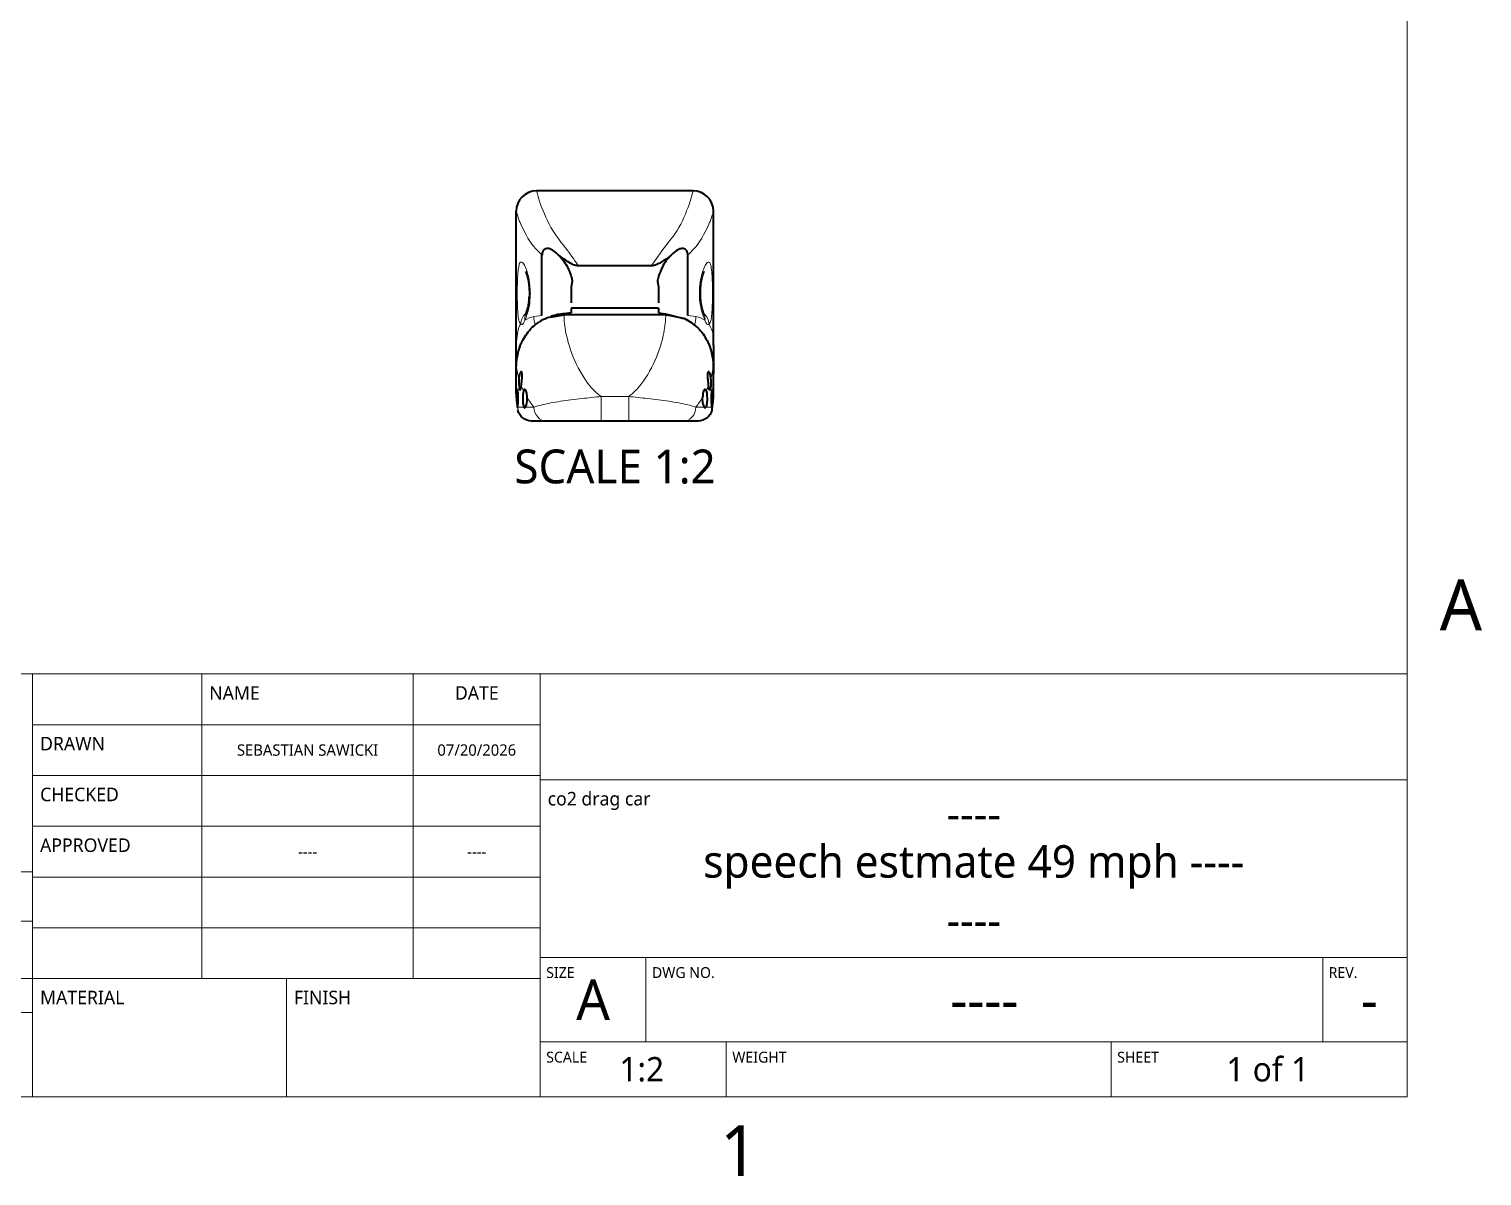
# Model space of a CAD drawing. Header units: inches. Extents: x 0 to 11, y 0 to 8.5.
# Drawn here: x 5.75 to 10.9, y 0.1 to 4.17 of the extents above; entities that cross this region are included whole.
import ezdxf

# ---------------------------------------------------------------- set-up
doc = ezdxf.new("R2010")
doc.units = ezdxf.units.IN
doc.header["$LTSCALE"] = 0.5
doc.header["$MEASUREMENT"] = 0
for name, color, linetype, lineweight in [('ANNOTATION_TEXT', 7, 'Continuous', 25), ('BORDER_FRAME', 7, 'Continuous', 15), ('BORDER_ZONES', 7, 'Continuous', 15), ('TANGENT_LINES', 7, 'Continuous', 15), ('TITLE_BLOCK', 7, 'Continuous', 15), ('Visible', 7, 'Continuous', 40)]:
    doc.layers.add(name, color=color, linetype=linetype, lineweight=lineweight)
doc.styles.add('Onshape-Standard', font='NotoSans-Regular.ttf')
doc.styles.add('Onshape-Standard-Fields', font='')
doc.styles.add('Onshape-Standard-View-Label', font='NotoSans-Regular.ttf', dxfattribs={"height": 0.12})
doc.styles.get('Onshape-Standard-Fields').set_extended_font_data('Noto Sans')

msp = doc.modelspace()

# ---------------------------------------------------------------- linework, layer by layer
at = {"layer": 'BORDER_FRAME'}
for p, q in [((10.639, 8.12), (10.639, 0.38)), ((10.639, 0.38), (0.399, 0.38))]:
    msp.add_line(p, q, dxfattribs=at)
at = {"layer": 'TANGENT_LINES'}
for p, q in [((7.54102, 3.14798), (7.5703, 3.1518)), ((7.64867, 3.15717), (7.64867, 3.15322)), ((8.00881, 3.15322), (8.00881, 3.15717)), ((8.08718, 3.1518), (8.11646, 3.14798)), ((7.48835, 2.92485), (7.47874, 2.97202)), ((8.17874, 2.97202), (8.16913, 2.92485)), ((7.50495, 2.88408), (7.497, 2.90162)), ((8.16048, 2.90162), (8.15253, 2.88408)), ((7.77968, 2.86417), (7.8778, 2.86417)), ((7.77968, 2.86417), (7.77968, 2.77675)), ((7.8778, 2.86417), (7.8778, 2.77675)), ((7.48468, 2.81621), (7.4845, 2.82675)), ((7.4845, 2.82675), (7.50608, 2.82675)), ((7.51214, 2.82675), (7.54144, 2.82675)), ((8.11604, 2.82675), (8.14534, 2.82675)), ((8.1514, 2.82675), (8.17298, 2.82675))]:
    msp.add_line(p, q, dxfattribs=at)
for centre, radius, start, end in [((7.56415, 3.05138), 0.09933, 103.46525, 123.52286), ((8.09333, 3.05138), 0.09933, 56.47714, 76.53475), ((8.0673, 3.05997), 0.11248, 352.20348, 32.43265), ((7.76055, 3.00572), 0.28291, 210.79123, 219.24274), ((7.89693, 3.00572), 0.28291, 320.75726, 329.20877)]:
    msp.add_arc(centre, radius, start, end, dxfattribs=at)
for centre, major_axis, ratio, start_param, end_param in [((7.54453, 3.1203), (0.01853, 0.04644), 0.9835415, 1.1002116, 1.9447824), ((8.11295, 3.1203), (0.01853, -0.04644), 0.9835415, 1.1968102, 2.0641141), ((7.53431, 2.82675), (0, 0.05), 0.996105, 1.5707963, 3.1415927), ((7.5877, 2.82675), (0, 0.05), 0.9251411, 1.5707963, 3.1415927)]:
    msp.add_ellipse(centre, major_axis=major_axis, ratio=ratio, start_param=start_param, end_param=end_param, dxfattribs=at)
at = {"layer": 'TANGENT_LINES', "extrusion": (0, 0, -1)}
for centre, major_axis, ratio, start_param, end_param in [((7.55767, 3.13419), (0.04533, -0.0211), 0.8502914, 2.6406292, 3.1510626), ((7.68595, 3.14798), (0.06223, -0.1474), 0.8916452, 1.7322468, 1.9308493), ((7.97153, 3.14798), (0.06223, 0.1474), 0.8916452, 1.2107433, 1.4076178), ((8.09981, 3.13419), (0.04533, 0.0211), 0.8502914, 12.5604636, 13.0673341), ((7.63874, 3.04471), (0.16, 0), 0.8956227, 2.94521, 3.1415927), ((8.01874, 3.04471), (0.16, 0), 0.8956227, 0, 0.2000273), ((8.06978, 2.82675), (0, 0.05), 0.9251411, 1.5707963, 3.1415927), ((8.12317, 2.82675), (0, 0.05), 0.996105, 1.5707963, 3.1415927)]:
    msp.add_ellipse(centre, major_axis=major_axis, ratio=ratio, start_param=start_param, end_param=end_param, dxfattribs=at)
at = {"layer": 'TANGENT_LINES'}
for points, knots in [([(7.55117, 3.59307), (7.55117, 3.59307), (7.55117, 3.59307), (7.56008, 3.56004), (7.56347, 3.5497), (7.60017, 3.45261), (7.65553, 3.39357), (7.69925, 3.32716), (7.69927, 3.32713), (7.69927, 3.32713)], [0, 0, 0, 0, 0.000001, 0.1453132, 0.2557749, 0.5123695, 0.7834249, 0.9991965, 1, 1, 1, 1]), ([(7.95821, 3.32713), (7.95821, 3.32713), (7.95823, 3.32716), (8.0019, 3.39338), (8.05754, 3.45343), (8.09342, 3.54752), (8.09837, 3.56362), (8.10343, 3.5824), (8.10631, 3.59307)], [0, 0, 0, 0, 0.0008035, 0.2165753, 0.487631, 0.7442258, 0.8546876, 1, 1, 1, 1]), ([(7.5703, 3.36529), (7.5703, 3.36529), (7.57028, 3.36531), (7.526, 3.40484), (7.49209, 3.48206), (7.48812, 3.4916), (7.47874, 3.52064), (7.47874, 3.52064), (7.47874, 3.52064)], [0, 0, 0, 0, 0.0010987, 0.2831953, 0.6471502, 0.8003706, 0.9999986, 1, 1, 1, 1]), ([(8.17874, 3.52064), (8.17874, 3.52064), (8.17874, 3.52064), (8.16936, 3.4916), (8.16539, 3.48206), (8.13148, 3.40484), (8.0872, 3.36531), (8.08718, 3.36529), (8.08718, 3.36529)], [0, 0, 0, 0, 0.0000014, 0.1996294, 0.3528498, 0.7168047, 0.9989013, 1, 1, 1, 1]), ([(7.49525, 3.1203), (7.49514, 3.12031), (7.49452, 3.12038), (7.48701, 3.13146), (7.48556, 3.15188), (7.48313, 3.1811), (7.4826, 3.21688), (7.48254, 3.24199), (7.4832, 3.27802), (7.48494, 3.30756), (7.48798, 3.32865), (7.49274, 3.34248), (7.50319, 3.33943), (7.51113, 3.32439), (7.52037, 3.29868), (7.52747, 3.27049), (7.5291, 3.23039), (7.5291, 3.23002), (7.52724, 3.19105), (7.52165, 3.16705), (7.51231, 3.14), (7.51002, 3.1356), (7.50929, 3.13419)], [0, 0, 0, 0, 0.0072178, 0.0450806, 0.0973629, 0.1592494, 0.2265274, 0.2838507, 0.3513392, 0.4136317, 0.4664771, 0.5053031, 0.5361659, 0.5818865, 0.6402295, 0.706433, 0.7741281, 0.7845855, 0.85107, 0.9142436, 0.9724067, 1, 1, 1, 1]), ([(8.14819, 3.13419), (8.14678, 3.13713), (8.14305, 3.14489), (8.13381, 3.17363), (8.12885, 3.20736), (8.12831, 3.23072), (8.12847, 3.24484), (8.1321, 3.27884), (8.13932, 3.30626), (8.14812, 3.32795), (8.1565, 3.3422), (8.16697, 3.33967), (8.17033, 3.3232), (8.17327, 3.29976), (8.17451, 3.26688), (8.17493, 3.24244), (8.17484, 3.20499), (8.17378, 3.17181), (8.17152, 3.14494), (8.16819, 3.12599), (8.16391, 3.1219), (8.16223, 3.1203)], [0, 0, 0, 0, 0.0371733, 0.0982692, 0.1651461, 0.2177242, 0.2596398, 0.3241483, 0.3850409, 0.4395759, 0.48196, 0.51198, 0.5551957, 0.6108804, 0.674437, 0.7303471, 0.7982052, 0.8634117, 0.921969, 0.9695241, 1, 1, 1, 1]), ([(7.64867, 3.15322), (7.64867, 3.15322), (7.64867, 3.15322), (7.64792, 3.13513), (7.65568, 3.07575), (7.68754, 2.97691), (7.74296, 2.89306), (7.76919, 2.87242), (7.77968, 2.86417)], [0, 0, 0, 0, 0.0000007, 0.0921871, 0.2955474, 0.5671692, 0.8269341, 1, 1, 1, 1]), ([(7.8778, 2.86417), (7.88829, 2.8724), (7.91452, 2.89298), (7.96992, 2.97741), (8.00187, 3.07402), (8.00941, 3.13874), (8.00895, 3.14977), (8.00881, 3.15322)], [0, 0, 0, 0, 0.1730661, 0.4328311, 0.7044531, 0.9078136, 1, 1, 1, 1]), ([(7.47874, 3.04471), (7.47874, 3.04471), (7.47874, 3.04473), (7.48384, 3.10849), (7.49224, 3.11719), (7.49525, 3.1203)], [0, 0, 0, 0, 0.0018368, 0.6435376, 1, 1, 1, 1]), ([(7.50929, 3.13419), (7.50688, 3.12917), (7.50334, 3.12182), (7.50092, 3.1188), (7.49731, 3.11975), (7.49525, 3.1203)], [0, 0, 0, 0, 0.4790696, 0.7015298, 1, 1, 1, 1]), ([(8.16223, 3.1203), (8.1604, 3.11946), (8.15595, 3.11741), (8.1502, 3.12892), (8.14879, 3.13263), (8.14819, 3.13419)], [0, 0, 0, 0, 0.2884115, 0.7003974, 1, 1, 1, 1]), ([(7.54144, 2.82675), (7.561, 2.83191), (7.6018, 2.84267), (7.67158, 2.85187), (7.74425, 2.86034), (7.76943, 2.86306), (7.77968, 2.86417)], [0, 0, 0, 0, 0.2549697, 0.5319351, 0.8095498, 1, 1, 1, 1]), ([(7.8778, 2.86417), (7.8879, 2.86308), (7.91278, 2.8604), (7.98658, 2.85175), (8.05078, 2.84341), (8.10858, 2.8296), (8.11451, 2.82733), (8.11604, 2.82675)], [0, 0, 0, 0, 0.1773402, 0.4369532, 0.6960448, 0.9221298, 1, 1, 1, 1])]:
    msp.add_open_spline(points, degree=3, knots=knots, dxfattribs=at)
at = {"layer": 'TITLE_BLOCK'}
for p, q in [((4.564, 1.88), (5.764, 1.88)), ((5.764, 0.38), (5.764, 1.88)), ((5.764, 1.88), (7.564, 1.88)), ((6.364, 0.8), (6.364, 1.88)), ((7.114, 0.8), (7.114, 1.88)), ((7.564, 0.38), (7.564, 1.88)), ((7.564, 1.88), (10.639, 1.88)), ((5.764, 1.7), (7.564, 1.7)), ((5.764, 1.52), (7.564, 1.52)), ((7.564, 1.505), (10.639, 1.505)), ((5.764, 1.34), (7.564, 1.34)), ((4.564, 1.178), (5.764, 1.178)), ((5.764, 1.16), (7.564, 1.16)), ((4.564, 1.004), (5.764, 1.004)), ((5.764, 0.98), (7.564, 0.98)), ((7.564, 0.875), (10.639, 0.875)), ((7.939, 0.575), (7.939, 0.875)), ((10.339, 0.575), (10.339, 0.875)), ((4.564, 0.8), (5.764, 0.8)), ((5.764, 0.8), (7.564, 0.8)), ((6.664, 0.38), (6.664, 0.8)), ((4.564, 0.68), (5.764, 0.68)), ((7.564, 0.575), (10.639, 0.575)), ((8.224, 0.38), (8.224, 0.575)), ((9.589, 0.38), (9.589, 0.575)), ((4.564, 0.38), (5.764, 0.38))]:
    msp.add_line(p, q, dxfattribs=at)
at = {"layer": 'Visible'}
for p, q in [((8.10631, 3.59307), (7.55117, 3.59307)), ((7.47874, 3.04471), (7.47874, 3.52064)), ((8.17874, 3.04471), (8.17874, 3.52064)), ((7.5703, 3.1518), (7.5703, 3.36529)), ((8.08718, 3.1518), (8.08718, 3.36529)), ((7.95821, 3.32713), (7.69927, 3.32713)), ((7.67697, 3.2723), (7.67357, 3.25333)), ((7.67357, 3.25333), (7.67357, 3.19568)), ((7.98051, 3.2723), (7.98391, 3.25333)), ((7.98391, 3.25333), (7.98391, 3.19568)), ((7.52571, 3.22992), (7.52548, 3.22039)), ((7.59928, 3.14588), (7.64867, 3.15322)), ((7.67357, 3.1603), (7.64867, 3.15717)), ((8.00881, 3.15322), (7.64867, 3.15322)), ((7.98391, 3.17777), (7.67357, 3.17777)), ((7.67357, 3.17777), (7.67357, 3.1603)), ((7.98391, 3.17777), (7.98391, 3.1603)), ((7.98391, 3.1603), (8.00881, 3.15717)), ((8.00881, 3.15717), (8.07782, 3.13923)), ((8.07365, 3.14036), (8.00881, 3.15322)), ((7.5473, 3.11934), (7.56151, 3.12916)), ((8.07782, 3.13923), (8.09597, 3.12916)), ((7.47874, 2.94551), (7.47874, 3.04471)), ((7.48435, 3.01729), (7.49254, 3.04304)), ((8.16492, 3.0431), (8.17312, 3.01733)), ((8.17874, 3.04471), (8.17874, 2.94551)), ((7.47874, 2.87322), (7.47874, 2.97202)), ((8.17874, 2.87322), (8.17874, 2.97202)), ((7.48413, 2.88676), (7.48313, 2.88925)), ((8.17334, 2.88671), (8.17435, 2.88925)), ((7.51559, 2.83648), (7.51622, 2.83968)), ((8.14108, 2.84074), (8.14029, 2.84728)), ((8.14189, 2.83649), (8.14145, 2.83861)), ((7.48352, 2.82425), (7.48429, 2.82757)), ((7.48429, 2.82757), (7.4845, 2.82675)), ((7.50907, 2.82425), (7.51055, 2.82483)), ((8.1484, 2.82425), (8.1514, 2.82675)), ((8.17298, 2.82675), (8.17273, 2.81589)), ((8.17298, 2.82675), (8.17319, 2.82757)), ((8.17319, 2.82757), (8.17395, 2.82425)), ((7.53355, 2.77675), (7.5343, 2.77675)), ((7.53431, 2.77675), (7.53356, 2.77675)), ((7.5877, 2.77675), (7.53431, 2.77675)), ((7.77968, 2.77675), (7.5877, 2.77675)), ((7.8778, 2.77675), (7.77968, 2.77675)), ((8.06978, 2.77675), (7.8778, 2.77675)), ((8.12317, 2.77675), (8.06978, 2.77675)), ((8.12392, 2.77675), (8.12317, 2.77675))]:
    msp.add_line(p, q, dxfattribs=at)
for centre, radius, start, end in [((7.55117, 3.52064), 0.07243, 90, 180), ((8.10631, 3.52064), 0.07243, 360, 90), ((7.29244, 3.23044), 0.23326, 352.3805, 357.52987), ((7.39883, 3.20475), 0.12381, 336.45372, 348.74198), ((7.64867, 2.98329), 0.16993, 106.89768, 120.85724), ((7.66072, 2.96782), 0.18974, 93.64181, 107.95357), ((7.67246, 2.97099), 0.19372, 166.17106, 179.69462), ((7.98635, 2.97115), 0.19239, 0.25847, 13.88649), ((7.51065, 2.88366), 0.00572, 102.20686, 175.83651), ((8.14682, 2.88365), 0.00573, 4.21604, 77.74119), ((7.48223, 2.84285), 0.03397, 331.70542, 349.19417), ((8.17526, 2.84285), 0.03398, 190.80124, 208.29399), ((7.98574, 2.87311), 0.193, 350.81295, 0.0337)]:
    msp.add_arc(centre, radius, start, end, dxfattribs=at)
at = {"layer": 'Visible', "extrusion": (0, 0, -1)}
for centre, ratio, start_param, end_param in [((7.53356, 2.82675), 1, 9.4248652, 10.7794624), ((8.12392, 2.82675), 0.9999936, 8.0729927, 9.4236882)]:
    msp.add_ellipse(centre, major_axis=(0, 0.05), ratio=ratio, start_param=start_param, end_param=end_param, dxfattribs=at)
at = {"layer": 'Visible'}
for points, knots in [([(7.62921, 3.36523), (7.61893, 3.37412), (7.60266, 3.3882), (7.58907, 3.38889), (7.58207, 3.38753), (7.57683, 3.38428), (7.57292, 3.37889), (7.57077, 3.3729), (7.57047, 3.3679), (7.5703, 3.36529)], [0, 0, 0, 0, 0.2679381, 0.4240009, 0.5401018, 0.6493069, 0.7634978, 0.876023, 1, 1, 1, 1]), ([(7.62921, 3.36523), (7.63931, 3.35421), (7.65986, 3.33175), (7.67756, 3.28037), (7.67709, 3.274), (7.67697, 3.2723)], [0, 0, 0, 0, 0.4142324, 0.8439184, 1, 1, 1, 1]), ([(7.69927, 3.32713), (7.69687, 3.32734), (7.69101, 3.32785), (7.6742, 3.33297), (7.64701, 3.35247), (7.62921, 3.36523)], [0, 0, 0, 0, 0.1924403, 0.4715783, 1, 1, 1, 1]), ([(8.02827, 3.36523), (8.01998, 3.35889), (8.00487, 3.34732), (7.98875, 3.33704), (7.9684, 3.32804), (7.96059, 3.32718), (7.95883, 3.32714), (7.95821, 3.32713)], [0, 0, 0, 0, 0.2899265, 0.5287972, 0.7788631, 0.9232144, 1, 1, 1, 1]), ([(8.02827, 3.36523), (8.01818, 3.35421), (7.99762, 3.33175), (7.97992, 3.28037), (7.98039, 3.274), (7.98051, 3.2723)], [0, 0, 0, 0, 0.4142324, 0.8439184, 1, 1, 1, 1]), ([(8.08718, 3.36529), (8.08704, 3.36789), (8.08676, 3.37306), (8.08397, 3.38027), (8.07941, 3.3852), (8.07448, 3.38788), (8.06549, 3.38914), (8.05023, 3.38568), (8.03642, 3.37282), (8.02827, 3.36523)], [0, 0, 0, 0, 0.123109, 0.2448175, 0.3569743, 0.459131, 0.5874256, 0.7563912, 1, 1, 1, 1]), ([(7.51149, 3.30764), (7.51149, 3.30764), (7.51151, 3.3076), (7.51282, 3.30513), (7.5156, 3.29806), (7.52017, 3.28271), (7.52486, 3.25763), (7.52542, 3.23929), (7.52571, 3.22992)], [0, 0, 0, 0, 0.0070506, 0.084963, 0.2325486, 0.4456827, 0.7168076, 1, 1, 1, 1]), ([(8.13249, 3.21235), (8.13209, 3.2205), (8.13128, 3.23708), (8.13357, 3.26317), (8.13814, 3.28616), (8.14298, 3.30137), (8.14569, 3.30712), (8.14593, 3.30753), (8.14598, 3.30762)], [0, 0, 0, 0, 0.2259896, 0.4593152, 0.6817695, 0.8651743, 0.9707507, 1, 1, 1, 1]), ([(7.52364, 3.19951), (7.52219, 3.19124), (7.5205, 3.18152), (7.52029, 3.1807), (7.52026, 3.18058)], [0, 0, 0, 0, 0.8499155, 1, 1, 1, 1]), ([(8.13398, 3.19858), (8.13364, 3.2012), (8.133, 3.20615), (8.13265, 3.21036), (8.13249, 3.21235)], [0, 0, 0, 0, 0.5278603, 1, 1, 1, 1]), ([(8.1372, 3.18067), (8.13718, 3.18075), (8.13702, 3.18138), (8.13539, 3.19058), (8.13398, 3.19858)], [0, 0, 0, 0, 0.1302069, 1, 1, 1, 1]), ([(7.51231, 3.15523), (7.51207, 3.15472), (7.51166, 3.15387), (7.5114, 3.1534), (7.5113, 3.15321)], [0, 0, 0, 0, 0.5945716, 1, 1, 1, 1]), ([(8.14515, 3.15528), (8.14505, 3.1555), (8.14464, 3.15636), (8.14109, 3.16503), (8.13864, 3.17488), (8.1372, 3.18067)], [0, 0, 0, 0, 0.1199706, 0.4831751, 1, 1, 1, 1]), ([(8.14618, 3.15321), (8.14611, 3.15334), (8.14591, 3.1537), (8.14546, 3.15462), (8.14518, 3.15522)], [0, 0, 0, 0, 0.3522369, 1, 1, 1, 1]), ([(7.49254, 3.04304), (7.49359, 3.04597), (7.49683, 3.05505), (7.52437, 3.1009), (7.54039, 3.11378), (7.5473, 3.11934)], [0, 0, 0, 0, 0.2134944, 0.660758, 1, 1, 1, 1]), ([(8.09597, 3.12916), (8.08553, 3.13443), (8.07414, 3.14019), (8.07369, 3.14035), (8.07365, 3.14036)], [0, 0, 0, 0, 0.9159112, 1, 1, 1, 1]), ([(8.09597, 3.12916), (8.11053, 3.11835), (8.13877, 3.09738), (8.16225, 3.05028), (8.16435, 3.04461), (8.16492, 3.0431)], [0, 0, 0, 0, 0.4386742, 0.8506668, 1, 1, 1, 1]), ([(7.49655, 2.95175), (7.49609, 2.95165), (7.4948, 2.95139), (7.4919, 2.94703), (7.48978, 2.94008), (7.4885, 2.93041), (7.4884, 2.92651), (7.48835, 2.92485)], [0, 0, 0, 0, 0.1070679, 0.2937209, 0.5316948, 0.7995819, 1, 1, 1, 1]), ([(7.497, 2.90162), (7.49737, 2.90494), (7.49813, 2.91172), (7.49927, 2.92262), (7.50014, 2.93305), (7.50024, 2.94193), (7.49973, 2.94806), (7.4978, 2.95163), (7.49688, 2.95172), (7.49655, 2.95175)], [0, 0, 0, 0, 0.1755121, 0.3582662, 0.5377482, 0.702101, 0.8400941, 0.9439831, 1, 1, 1, 1]), ([(8.16093, 2.95175), (8.16029, 2.95148), (8.15866, 2.9508), (8.15744, 2.94544), (8.15717, 2.93813), (8.15767, 2.92863), (8.15864, 2.9184), (8.1598, 2.9077), (8.16028, 2.90344), (8.16048, 2.90162)], [0, 0, 0, 0, 0.079172, 0.199873, 0.3485199, 0.5147641, 0.6909624, 0.8679995, 1, 1, 1, 1]), ([(8.16913, 2.92485), (8.16897, 2.92824), (8.16866, 2.93473), (8.16683, 2.94297), (8.16488, 2.94879), (8.1617, 2.95179), (8.1611, 2.95176), (8.16093, 2.95175)], [0, 0, 0, 0, 0.279506, 0.5359223, 0.7580072, 0.9315938, 1, 1, 1, 1]), ([(7.48313, 2.88925), (7.48303, 2.88921), (7.48267, 2.88906), (7.48194, 2.88552), (7.48152, 2.87947), (7.48115, 2.87049), (7.48101, 2.86031), (7.48105, 2.84943), (7.48116, 2.84449), (7.48122, 2.8423)], [0, 0, 0, 0, 0.0343141, 0.1381519, 0.286278, 0.4615763, 0.6514908, 0.844791, 1, 1, 1, 1]), ([(7.48553, 2.87363), (7.48547, 2.87458), (7.48534, 2.87694), (7.48463, 2.88421), (7.48427, 2.88607), (7.48413, 2.88676)], [0, 0, 0, 0, 0.2987952, 0.7392761, 1, 1, 1, 1]), ([(7.48835, 2.92485), (7.48834, 2.92428), (7.48829, 2.92245), (7.48832, 2.91135), (7.48879, 2.90214), (7.4897, 2.89412), (7.49066, 2.88851), (7.49205, 2.88725), (7.49261, 2.88675)], [0, 0, 0, 0, 0.1003926, 0.3252772, 0.5413408, 0.735908, 0.89461, 1, 1, 1, 1]), ([(7.49261, 2.88675), (7.49261, 2.88675), (7.49263, 2.88674), (7.49474, 2.88874), (7.49501, 2.89036), (7.49515, 2.89118)], [0, 0, 0, 0, 0.0184991, 0.498796, 1, 1, 1, 1]), ([(7.49515, 2.89118), (7.49537, 2.89201), (7.49596, 2.89418), (7.4966, 2.89877), (7.497, 2.90162)], [0, 0, 0, 0, 0.3813176, 1, 1, 1, 1]), ([(7.51752, 2.8609), (7.51735, 2.86439), (7.51702, 2.8711), (7.51557, 2.87976), (7.51382, 2.8859), (7.51068, 2.88923), (7.50975, 2.88924), (7.50944, 2.88925)], [0, 0, 0, 0, 0.2730872, 0.5248652, 0.7413834, 0.9132427, 1, 1, 1, 1]), ([(8.14804, 2.88925), (8.14775, 2.88925), (8.14686, 2.88925), (8.14351, 2.88575), (8.14174, 2.87907), (8.14037, 2.86993), (8.1401, 2.8639), (8.13996, 2.8609)], [0, 0, 0, 0, 0.0838294, 0.2596812, 0.4856144, 0.7441384, 1, 1, 1, 1]), ([(8.1621, 2.89204), (8.16196, 2.89259), (8.16154, 2.89421), (8.1609, 2.89867), (8.16048, 2.90162)], [0, 0, 0, 0, 0.3396811, 1, 1, 1, 1]), ([(8.16487, 2.88675), (8.16487, 2.88675), (8.16485, 2.88674), (8.16264, 2.88878), (8.16229, 2.89088), (8.1621, 2.89204)], [0, 0, 0, 0, 0.0171939, 0.4636037, 1, 1, 1, 1]), ([(8.16913, 2.92485), (8.16914, 2.92428), (8.16919, 2.92245), (8.16916, 2.91135), (8.16869, 2.90214), (8.16778, 2.89412), (8.16682, 2.88851), (8.16543, 2.88725), (8.16487, 2.88675)], [0, 0, 0, 0, 0.1003926, 0.3252772, 0.5413408, 0.735908, 0.89461, 1, 1, 1, 1]), ([(8.17167, 2.86747), (8.1718, 2.87065), (8.17206, 2.87662), (8.17284, 2.88406), (8.1732, 2.886), (8.17334, 2.88671)], [0, 0, 0, 0, 0.4186608, 0.7851191, 1, 1, 1, 1]), ([(8.17435, 2.88925), (8.17445, 2.88921), (8.17481, 2.88906), (8.17554, 2.88552), (8.17596, 2.87947), (8.17633, 2.87049), (8.17647, 2.86031), (8.17643, 2.84943), (8.17632, 2.84449), (8.17626, 2.8423)], [0, 0, 0, 0, 0.0343141, 0.1381519, 0.286278, 0.4615763, 0.6514908, 0.844791, 1, 1, 1, 1]), ([(7.47874, 2.87322), (7.47874, 2.87322), (7.47874, 2.87321), (7.47919, 2.8544), (7.48056, 2.84623), (7.48122, 2.8423)], [0, 0, 0, 0, 0.0024201, 0.5200708, 1, 1, 1, 1]), ([(7.48122, 2.8423), (7.48139, 2.8393), (7.48171, 2.83377), (7.48262, 2.82747), (7.48316, 2.8253), (7.48338, 2.82441)], [0, 0, 0, 0, 0.4124111, 0.7595381, 1, 1, 1, 1]), ([(7.48429, 2.82757), (7.48448, 2.82879), (7.48493, 2.83176), (7.48561, 2.8399), (7.48595, 2.8501), (7.48603, 2.85653), (7.48587, 2.86748), (7.48563, 2.87178), (7.48553, 2.87363)], [0, 0, 0, 0, 0.1221282, 0.2972223, 0.4911779, 0.649652, 0.8488905, 1, 1, 1, 1]), ([(7.50495, 2.88408), (7.50454, 2.88276), (7.50358, 2.87956), (7.50225, 2.87037), (7.50172, 2.8602), (7.50184, 2.84948), (7.50265, 2.8398), (7.50402, 2.83163), (7.50545, 2.82825), (7.50608, 2.82675)], [0, 0, 0, 0, 0.1067765, 0.2584996, 0.4210028, 0.5852542, 0.7430486, 0.886271, 1, 1, 1, 1]), ([(7.51622, 2.83968), (7.51623, 2.83973), (7.5163, 2.84006), (7.51678, 2.84396), (7.51719, 2.84728)], [0, 0, 0, 0, 0.1510836, 1, 1, 1, 1]), ([(7.51719, 2.84728), (7.51726, 2.84812), (7.51745, 2.85023), (7.51765, 2.85681), (7.51756, 2.85964), (7.51752, 2.8609)], [0, 0, 0, 0, 0.2706242, 0.6770916, 1, 1, 1, 1]), ([(8.14029, 2.84728), (8.14022, 2.84812), (8.14003, 2.85023), (8.13983, 2.85681), (8.13992, 2.85964), (8.13996, 2.8609)], [0, 0, 0, 0, 0.2706242, 0.6770916, 1, 1, 1, 1]), ([(8.14145, 2.83861), (8.14137, 2.83907), (8.14122, 2.83989), (8.14113, 2.84048), (8.14108, 2.84074)], [0, 0, 0, 0, 0.556469, 1, 1, 1, 1]), ([(8.15253, 2.88408), (8.15294, 2.88276), (8.1539, 2.87956), (8.15523, 2.87037), (8.15576, 2.8602), (8.15564, 2.84948), (8.15483, 2.8398), (8.15346, 2.83163), (8.15203, 2.82825), (8.1514, 2.82675)], [0, 0, 0, 0, 0.1067765, 0.2584996, 0.4210028, 0.5852542, 0.7430486, 0.886271, 1, 1, 1, 1]), ([(8.17196, 2.83981), (8.1718, 2.84342), (8.17151, 2.84998), (8.17144, 2.85677), (8.17159, 2.86364), (8.17167, 2.86747)], [0, 0, 0, 0, 0.3515802, 0.6388437, 1, 1, 1, 1]), ([(8.17319, 2.82757), (8.173, 2.82878), (8.17254, 2.83172), (8.17217, 2.83682), (8.17196, 2.83981)], [0, 0, 0, 0, 0.4108985, 1, 1, 1, 1]), ([(8.1743, 2.82502), (8.17455, 2.82627), (8.17514, 2.82918), (8.17601, 2.83641), (8.17618, 2.8404), (8.17626, 2.8423)], [0, 0, 0, 0, 0.2845764, 0.6599219, 1, 1, 1, 1]), ([(7.50608, 2.82675), (7.50713, 2.82564), (7.50852, 2.82416), (7.50896, 2.82423), (7.50907, 2.82425)], [0, 0, 0, 0, 0.7535643, 1, 1, 1, 1]), ([(7.51055, 2.82483), (7.51083, 2.82509), (7.51141, 2.82563), (7.51189, 2.82637), (7.51214, 2.82675)], [0, 0, 0, 0, 0.4828232, 1, 1, 1, 1]), ([(8.14534, 2.82675), (8.14643, 2.82563), (8.14787, 2.82416), (8.1483, 2.82423), (8.1484, 2.82425)], [0, 0, 0, 0, 0.7586911, 1, 1, 1, 1])]:
    msp.add_open_spline(points, degree=3, knots=knots, dxfattribs=at)

# ---------------------------------------------------------------- texts
at = {"layer": 'ANNOTATION_TEXT', "color": 7, "insert": (7.82926, 2.67593), "char_height": 0.12, "attachment_point": 2, "style": 'Onshape-Standard-View-Label'}
msp.add_mtext('SCALE 1:2', dxfattribs=at)
at = {"layer": 'BORDER_ZONES', "char_height": 0.18, "attachment_point": 5, "style": 'Onshape-Standard'}
for s, insert in [('A', (10.829, 2.125)), ('1', (8.269, 0.19))]:
    msp.add_mtext(s, dxfattribs=dict(at, insert=insert))
at = {"layer": 'TITLE_BLOCK'}
for s, insert, char_height, width, attachment_point, style in [('NAME', (6.3904, 1.8368), 0.048, 0.735, 1, 'Onshape-Standard'), ('DATE', (7.339, 1.8368), 0.048, 0.441, 2, 'Onshape-Standard'), ('DRAWN', (5.7904, 1.6568), 0.048, 0.588, 1, 'Onshape-Standard'), ('SEBASTIAN SAWICKI', (6.739, 1.61), 0.04032, 0.75, 5, 'Onshape-Standard-Fields'), ('07/20/2026', (7.339, 1.61), 0.04032, 0.45, 5, 'Onshape-Standard-Fields'), ('CHECKED', (5.7904, 1.4768), 0.048, 0.588, 1, 'Onshape-Standard'), ('co2 drag car', (7.5904, 1.4618), 0.048, 0.3675, 1, 'Onshape-Standard'), ('----', (9.1015, 1.385), 0.1152, 2.775, 5, 'Onshape-Standard-Fields'), ('APPROVED', (5.7904, 1.2968), 0.048, 0.588, 1, 'Onshape-Standard'), ('----', (6.739, 1.25), 0.04032, 0.75, 5, 'Onshape-Standard-Fields'), ('----', (7.339, 1.25), 0.04032, 0.45, 5, 'Onshape-Standard-Fields'), ('speech estmate 49 mph ----', (9.1015, 1.196), 0.1152, 2.775, 5, 'Onshape-Standard-Fields'), ('----', (9.1015, 1.007), 0.1152, 2.775, 5, 'Onshape-Standard-Fields'), ('SIZE', (7.58512, 0.84044), 0.0384, 0.3675, 1, 'Onshape-Standard'), ('DWG NO.', (7.96012, 0.84044), 0.0384, 2.352, 1, 'Onshape-Standard'), ('REV.', (10.36012, 0.84044), 0.0384, 0.294, 1, 'Onshape-Standard'), ('A', (7.7515, 0.725), 0.144, 0.375, 5, 'Onshape-Standard-Fields'), ('MATERIAL', (5.7904, 0.7568), 0.048, 0.882, 1, 'Onshape-Standard'), ('FINISH', (6.6904, 0.7568), 0.048, 0.882, 1, 'Onshape-Standard'), ('----', (9.139, 0.725), 0.144, 2.4, 5, 'Onshape-Standard-Fields'), ('-', (10.504, 0.725), 0.144, 0.27, 5, 'Onshape-Standard-Fields'), ('{\\fNoto Sans|b0|i0|c0|p0;\\W0.50000; } ', (6.214, 0.59), 0.072, 0.9, 5, 'Onshape-Standard-Fields'), ('SCALE', (7.58512, 0.54044), 0.0384, 0.6468, 1, 'Onshape-Standard'), ('1:2', (7.924, 0.4775), 0.0864, 0.6, 5, 'Onshape-Standard-Fields'), ('WEIGHT', (8.24512, 0.54044), 0.0384, 1.3377, 1, 'Onshape-Standard'), ('SHEET', (9.61012, 0.54044), 0.0384, 1.029, 1, 'Onshape-Standard'), ('1 of 1', (10.144, 0.4775), 0.0864, 0.99, 5, 'Onshape-Standard-Fields'), ('{\\fNoto Sans|b0|i0|c0|p0;\\W0.50000; } ', (8.9065, 0.4775), 0.0864, 1.365, 5, 'Onshape-Standard-Fields')]:
    msp.add_mtext(s, dxfattribs=dict(at, insert=insert, char_height=char_height, width=width, attachment_point=attachment_point, style=style))

doc.saveas('drawing.dxf')
